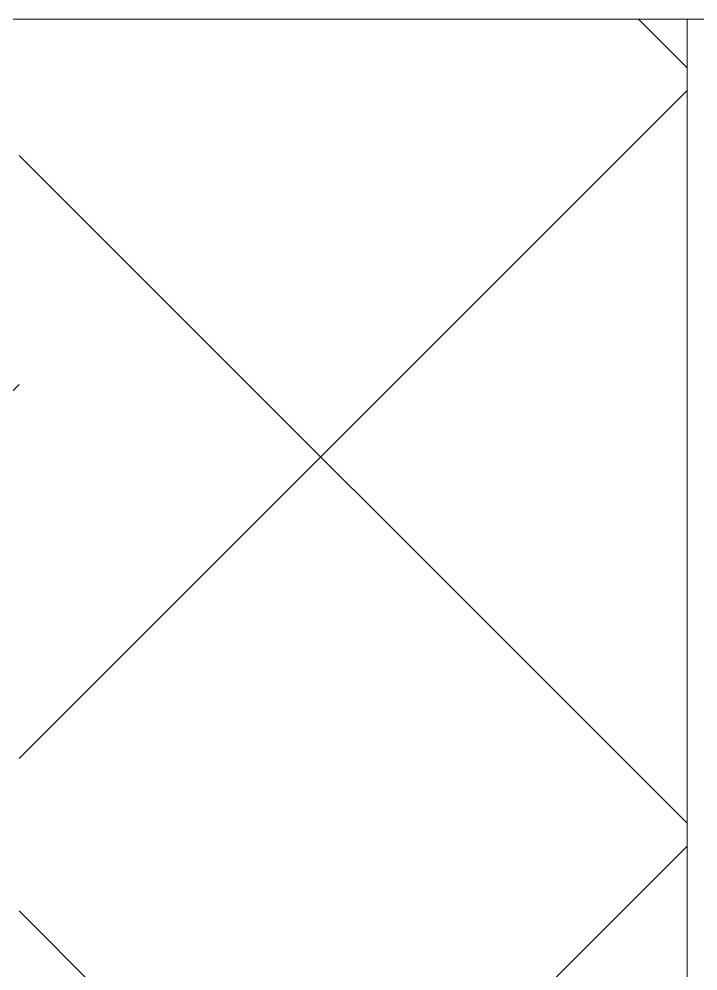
# Model space of a CAD drawing. Header units: millimetres. Extents: x -164500 to 426394, y -23753 to 102118.
# Drawn here: x 239997.12 to 240022.53, y 88123.72 to 88159.36 of the extents above; entities that cross this region are included whole.
import ezdxf

# ---------------------------------------------------------------- set-up
doc = ezdxf.new("R2010")
doc.units = ezdxf.units.MM
doc.layers.add('A-DOOR-1', color=7, linetype='Continuous', lineweight=5, true_color=0xc0c0c0)
doc.layers.add('A-DOOR-FRAM-1', color=7, linetype='Continuous', lineweight=5, true_color=0xc0c0c0)
doc.layers.add('A-DOOR-2', color=7, linetype='Continuous', lineweight=5)
doc.layers.add('I-WALL', color=7, linetype='Continuous', lineweight=5)

# ---------------------------------------------------------------- blocks, each defined once
blk = doc.blocks.new('110_Дверь_СКБ_1Ст_Внутренняя1 - Д-3 _п_ 1100x2100h_много всего-32102842-Объем проектирования 2 этажа')
at = {"layer": 'A-DOOR-2'}
h = blk.add_hatch(dxfattribs=at)
h.set_pattern_fill('FP_85', color=256, style=0, pattern_type=2)
h.set_pattern_definition([(135, (1751.411, 174.685), (-14.14213562373095, -14.14213562373095), []), (225, (1751.411, 174.685), (14.14213562373095, -14.14213562373095), [])])
h.paths.add_polyline_path([(537.4999999998864, 109.9999999999577), (537.4999999998864, -110.0000000000183), (562.4999999998807, -110.0000000000183), (562.4999999998807, 109.9999999999577)])
at = {"layer": 'A-DOOR-FRAM-1'}
for p, q in [((537.4999999999962, 109.9999999999941), (537.4999999999962, -109.9999999999789)), ((537.499999999997, -110.0000000000033), (537.499999999997, 29.99999999998367)), ((522.4999999999964, -110.0000000000033), (537.499999999997, -110.0000000000033)), ((592.4999999999965, -110.0000000000036), (522.4999999999961, -110.0000000000036)), ((537.4999999999962, -109.9999999999789), (562.499999999997, -109.9999999999789))]:
    blk.add_line(p, q, dxfattribs=at)
blk = doc.blocks.new('2floor')
at = {"layer": 'I-WALL'}
h = blk.add_hatch(dxfattribs=at)
h.set_pattern_fill('FP_1', color=256, style=0, pattern_type=2)
h.set_pattern_definition([(45, (148772.1233852052, 0), (-114.0492527375783, 114.0492527375783), []), (45, (148886.1723852052, 0), (-114.0492527375783, 114.0492527375783), [201.612, -40.322, 6.706, -33.617])])
h.paths.add_polyline_path([(241822.1233852065, 13400.00000533493), (241822.1233852065, 13620.00000533493), (241097.1233508486, 13620.00000533494), (241097.1233508486, 13400.00000533496), (241802.1233852065, 13400.00000533496)])
h.paths.add_polyline_path([(239277.1233508479, 13400.00000533496), (239997.1233508486, 13400.00000533496), (239997.1233508487, 13620.00000533494), (239247.1233508479, 13620.00000533494), (239247.1233508479, 13608.00000533494), (239277.1233508479, 13608.00000533494), (239277.1233508479, 13600.00000533495), (239247.1233508479, 13600.00000533495), (239247.1233508479, 13400.00000533496)])
at = {"layer": 'A-DOOR-1', "rotation": 180}
blk.add_blockref('110_Дверь_СКБ_1Ст_Внутренняя1 - Д-3 _п_ 1100x2100h_много всего-32102842-Объем проектирования 2 этажа', (240559.6233508486, 13510.00000533492), dxfattribs=at)

msp = doc.modelspace()

# ---------------------------------------------------------------- block references
msp.add_blockref('2floor', (-2.619344741106033e-09, 74539.35844731811))

doc.saveas('drawing.dxf')
